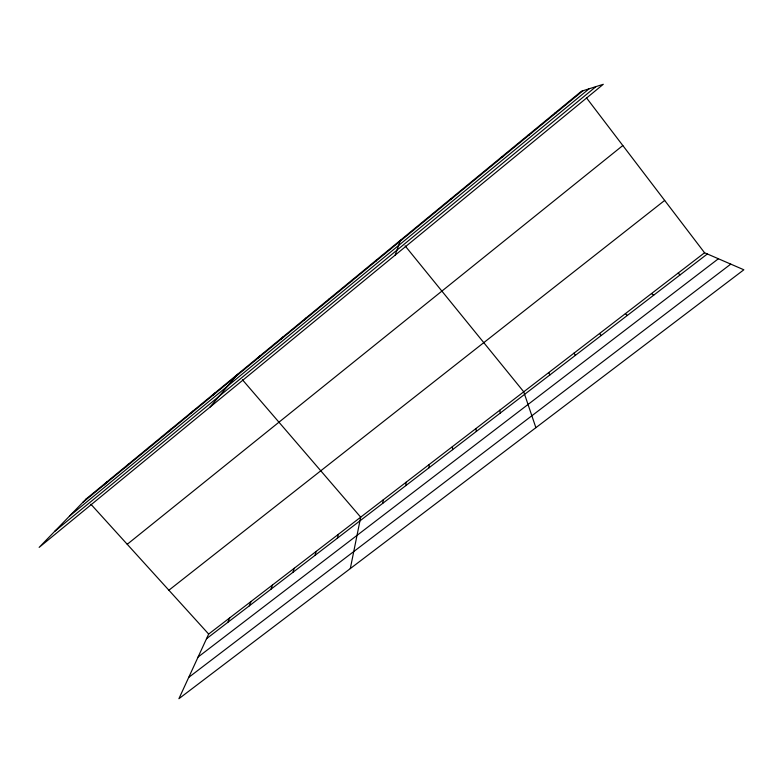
<?xml version="1.0" encoding="UTF-8"?>
<svg xmlns="http://www.w3.org/2000/svg" width="783" height="783" viewBox="0 0 783 783"><rect width="100%" height="100%" fill="white"/><g stroke="black" fill="none" stroke-linecap="round" stroke-linejoin="round"><path stroke-width="1.17" d="M429.064 467.754L429.153 464.534M405.79 485.636L406.093 482.25M425.375 220.463L425.492 219.612M382.75 503.332L383.279 499.799M350.314 568.575L360.689 517.172L242.456 379.784M337.365 538.205L338.325 534.368M315.011 555.372L316.175 551.398M292.881 572.373L294.251 568.252M395.141 255.16L400.505 240.185M270.967 589.207L272.543 584.95M249.278 605.876L251.04 601.481M227.794 622.377L229.742 617.856M704.563 252.762L208.66 634.064L178.906 698.71L743.85 269.783L704.563 252.762L586.457 97.816M375.879 261.199L376.506 259.936M351.89 280.94L352.751 279.492M328.155 300.476L329.261 298.832M304.675 319.797L306.006 317.976M281.44 338.922L282.986 336.915M258.439 357.851L260.21 355.668M209.873 407.238L237.67 374.225M213.162 395.121L215.364 392.586M190.876 413.463L193.274 410.772M168.805 431.629L171.408 428.771M146.969 449.599L149.768 446.584M125.349 467.392L128.343 464.221M103.943 485.01L107.124 481.682M82.753 502.451L582.983 90.74M69.462 516.144L589.119 88.792M54.683 531.373L595.99 86.61M127.228 544.293L622.818 145.521M168.883 590.216L664.679 200.428M206.516 638.722L707.352 253.966M198.079 657.045L718.403 258.752M188.723 677.383L730.764 264.116M554.716 113.232L555.969 112.977M528.29 134.989L529.249 134.97M502.157 156.502L502.843 156.708M677.882 273.277L680.378 274.696M651.485 293.576L653.697 295.191M625.382 313.65L627.31 315.461M90.887 504.223L208.66 634.064M599.553 333.499L601.207 335.516M405.114 245.862L523.739 391.803L535.885 427.675M574.008 353.143L575.397 355.345M548.736 372.581L549.862 374.959M499.72 410.263L500.347 412.993M450.763 198.804L450.9 199.45M475.956 428.536L476.338 431.433M452.437 446.623L452.584 449.687M86.12 498.977L39.15 547.376L603.292 84.29L581.436 91.229L86.12 498.977"/></g></svg>
